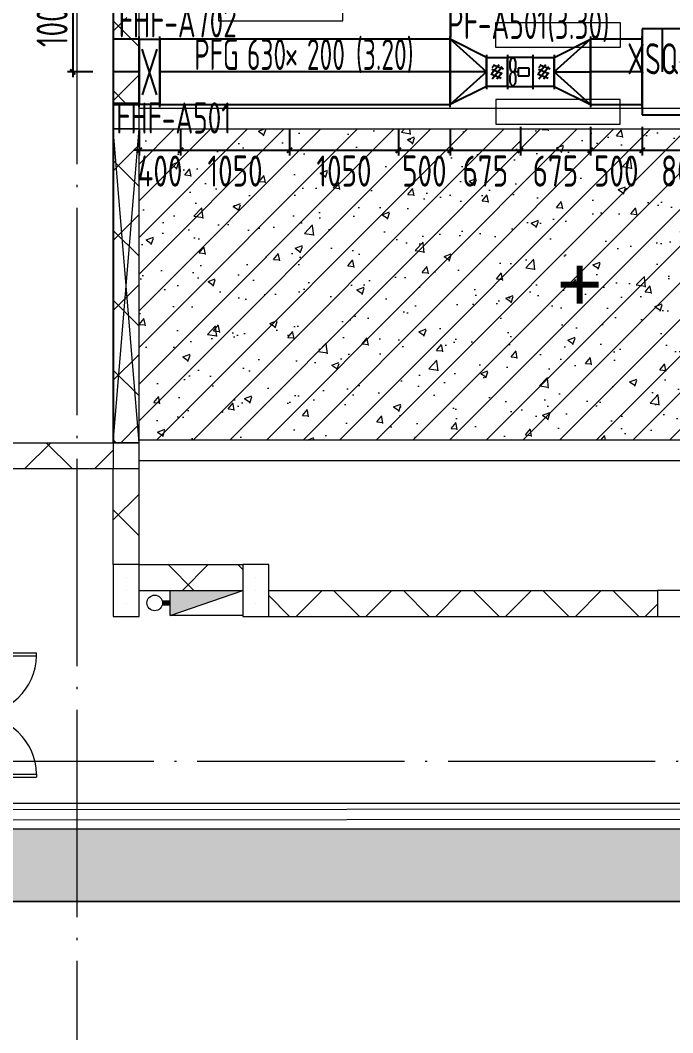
# Model space of a CAD drawing. Extents: x 13114849 to 13479250, y 160225 to 278773.
# Drawn here: x 13247850 to 13254146, y 182245 to 192008 of the extents above; entities that cross this region are included whole.
import ezdxf

# ---------------------------------------------------------------- set-up
doc = ezdxf.new("R2010")
doc.units = 0
doc.header["$LTSCALE"] = 1000
doc.header["$MEASUREMENT"] = 0
for name, pattern in [('CENTER2', [28.575000000000003, 19.05, -3.175, 3.175, -3.175]), ('DASH', [0.35, 0.25, -0.1]), ('DOTE', [2.4200000000000004, 2, -0.2, 0.02, -0.2])]:
    doc.linetypes.add(name, pattern=pattern)
doc.layers.add('1-预埋件', color=8, linetype='Continuous', lineweight=5)
doc.layers.add('建筑底图', color=8, linetype='Continuous', lineweight=13)
for name, color, linetype in [('DUCT-X-P中心线', 5, 'CENTER2'), ('DUCT-X-P标注', 7, 'Continuous'), ('DUCT-X-P法兰', 2, 'Continuous'), ('DUCT-X-P管', 31, 'Continuous'), ('DUCT-X-P管端线', 2, 'Continuous'), ('DUCT-X-P管设备', 7, 'Continuous'), ('DUCT-X-P阀门', 7, 'Continuous'), ('DUCT-X-S标注', 7, 'Continuous')]:
    doc.layers.add(name, color=color, linetype=linetype)
doc.styles.add('67', font='gbenor.shx', dxfattribs={"width": 0.7, "bigfont": 'hztxt.shx'})
doc.styles.add('du', font='gbenor.shx', dxfattribs={"width": 0.8, "bigfont": 'hztxt.shx'})
doc.dimstyles.new('67', dxfattribs={"dimscale": 100, "dimtxt": 3, "dimasz": 0.5, "dimexe": 0.5, "dimexo": 2, "dimgap": 0.5, "dimtad": 2, "dimdec": 0, "dimrnd": 5, "dimzin": 0, "dimdsep": 46, "dimtxsty": 'du', "dimblk": 'ARCHTICK', "dimcen": 0, "dimdle": 0.5, "dimclrd": 256, "dimclre": 256, "dimclrt": 256, "dimazin": 0, "dimtfac": 1, "dimtdec": 0, "dimtix": 1, "dimtmove": 2, "dimatfit": 3, "dimfxl": 1, "dimtolj": 1, "dimtzin": 0, "dimlwd": -1, "dimlwe": -1, "dimarcsym": 0})
pattern_1 = [(45, (0, 0), (-336.7596045400932, 336.7596045400933), []), (135, (0, 0), (-336.7596045400933, -336.7596045400932), [])]
pattern_2 = [(45, (793255.2557103541, 7.916241884231567e-09), (-176.7766952966369, 176.7766952966369), []), (49.99999999999999, (793255.2557103541, 7.916241884231567e-09), (717.2601826007534, -62.75213498259511), [75, -825]), (355, (793255.2557103541, 7.916241884231567e-09), (-138.751333613, 752.1921337000118), [60, -660]), (100.4514, (793315.0273903534, -5.229339992074529), (578.5093817140216, 689.4395420609536), [63.74019000000001, -701.142112]), (46.18420000000001, (793255.2557103541, 200.0000000079162), (1067.241048625644, -165.5190143290181), [112.5, -1237.5]), (96.6356, (793344.1924553532, 186.2066930079018), (934.6627055487033, 974.1178709004417), [95.610288, -1051.713]), (351.1842, (793255.2557103541, 200.0000000079162), (934.6619451336272, 974.1186009253246), [90, -990]), (21, (793355.2557103541, 150.0000000079162), (596.9070521184617, -402.6188906653388), [75, -825]), (326.0000000000001, (793355.2557103541, 150.0000000079162), (243.3153319215817, 725.150045046853), [60, -660]), (71.4514, (793404.9979433548, 116.4483940079226), (840.22262858149, 322.5304967099524), [63.74019000000001, -701.142112]), (37.50000000000001, (793255.2557103541, 7.916241884231567e-09), (12.15985531729067, 332.8938538313115), [0, -652, 0, -670, 0, -662.5]), (7.499999999999999, (793255.2557103541, 7.916241884231567e-09), (263.0695374421486, 394.4117118823602), [0, -382, 0, -637, 0, -252.5]), (327.5, (793032.2557103541, 7.916241884231567e-09), (533.822436172409, -22.55487173437976), [0, -250, 0, -780, 0, -1035]), (317.5, (792932.2557103541, 7.916241884231567e-09), (583.1861693423863, 100.1049823323177), [0, -325, 0, -518, 0, -735])]

# ---------------------------------------------------------------- blocks, each defined once
blk = doc.blocks.new('$轴流风机$00000011')
for p, q in [((-500, 500), (-500, -500)), ((500, 500), (-500, 500)), ((500, -500), (500, 500)), ((-339.4800092864898, 134.6796910074772), (-339.4800092864898, -134.6796910074772)), ((87.95522044965765, 134.6796910074772), (-339.4800092864898, 134.6796910074772)), ((87.95522044965765, -134.6796910074772), (87.95522044965765, 134.6796910074772)), ((87.95522044965765, 0), (288.4946038684575, 0)), ((-339.4800092864898, -134.6796910074772), (87.95522044965765, -134.6796910074772)), ((-500, -500), (500, -500))]:
    blk.add_line(p, q)
for centre, radius, start, end in [((462.4428888200782, 274.1909822780144), 290.6672624295167, 153.0603398671826, 168.1126115914812), ((355.1290658579092, 328.7278263123881), 170.2906702038428, 129.1821255884627, 153.0603398671826), ((288.4946038684575, 410.4818086252635), 64.8209345055534, 90, 129.1821255884627), ((288.4946038684575, 410.4818086252635), 64.82093450552276, 50.81787441153735, 90), ((221.8601418790058, 328.7278263123881), 170.2906702037323, 26.93966013281736, 50.81787441153735), ((114.5463189241127, 274.1909822780144), 290.6672624295164, 11.88738840851878, 26.93966013281736), ((633.07206670288, 238.2729985965852), 465.0358888982827, 168.1126115914812, 180), ((633.07206670288, 238.2729985965852), 465.0358888974643, 180, 191.8873884085187), ((462.4428888200782, 202.3550149151561), 290.6672624290152, 191.8873884085187, 206.9396601328174), ((355.1290658579092, 147.8181708826014), 170.2906702042031, 206.9396601328174, 230.8178744115374), ((288.4946038684575, 66.06418856972596), 64.82093450569862, 230.8178744115374, 270), ((288.4946038684575, 66.06418856972596), 64.82093450561933, 270, 309.1821255884627), ((221.8601418790058, 147.8181708826014), 170.2906702039885, 309.1821255884627, 333.0603398671827), ((114.5463189241127, 202.3550149151561), 290.6672624293529, 333.0603398671827, 348.1126115914813), ((-56.08285895868903, 238.2729985965852), 465.0358888982828, 0, 11.88738840851878), ((-56.08285895868903, 238.2729985965852), 465.035888898019, 348.1126115914813, 0), ((633.07206670288, -238.2729985965852), 465.0358888974643, 168.1126115914812, 180), ((633.07206670288, -238.2729985965852), 465.0358888982922, 180, 191.8873884085187), ((462.4428888200782, -202.3550149151561), 290.6672624290063, 153.0603398671826, 168.1126115914812), ((462.4428888200782, -274.1909822780144), 290.6672624295167, 191.8873884085187, 206.9396601328174), ((355.1290658579092, -147.8181708826014), 170.2906702042102, 129.1821255884627, 153.0603398671826), ((288.4946038684575, -66.06418856972596), 64.82093450570038, 90, 129.1821255884627), ((288.4946038684575, -66.06418856972596), 64.82093450561933, 50.81787441153735, 90), ((221.8601418790058, -147.8181708826014), 170.290670203996, 26.93966013281736, 50.81787441153735), ((114.5463189241127, -202.3550149151561), 290.6672624293437, 11.88738840851878, 26.93966013281736), ((114.5463189241127, -274.1909822780144), 290.6672624295169, 333.0603398671827, 348.1126115914813), ((-56.08285895868903, -238.2729985965852), 465.035888898019, 0, 11.88738840851878), ((-56.08285895868903, -238.2729985965852), 465.0358888982919, 348.1126115914813, 0), ((355.1290658579092, -328.7278263123881), 170.2906702038428, 206.9396601328174, 230.8178744115374), ((288.4946038684575, -410.4818086252635), 64.82093450555568, 230.8178744115374, 270), ((288.4946038684575, -410.4818086252635), 64.82093450552276, 270, 309.1821255884627), ((221.8601418790058, -328.7278263123881), 170.2906702037334, 309.1821255884627, 333.0603398671827)]:
    blk.add_arc(centre, radius, start, end)
for p in [(-500, 0), (500, 0)]:
    blk.add_point(p)
blk = doc.blocks.new('_ArchTick')
at = {"color": 0, "linetype": 'ByBlock', "const_width": 0.4}
blk.add_lwpolyline([(-0.5, -0.5), (0.5, 0.5)], dxfattribs=at)
blk = doc.blocks.new('*D177')
at = {"layer": 'DUCT-X-P标注', "transparency": 16777216}
for p, q in [((13248357, 192561.0313164494), (13248357, 191459.445779383)), ((13248549.16620439, 192511.0313164494), (13248307, 192511.0313164494)), ((13248549.3662047, 191509.445779383), (13248307, 191509.445779383))]:
    blk.add_line(p, q, dxfattribs=at)
at = {"layer": 'DUCT-X-P标注', "transparency": 16777216, "xscale": 50, "yscale": 50, "zscale": 50}
for p, rotation in [((13248357, 192511.0313164494), 90), ((13248357, 191509.445779383), 270)]:
    blk.add_blockref('_ArchTick', p, dxfattribs=dict(at, rotation=rotation))
at = {"layer": 'DUCT-X-P标注', "transparency": 16777216, "insert": (13248157, 192010.2385479184), "char_height": 300, "attachment_point": 5, "rotation": 90, "style": 'du'}
blk.add_mtext('\\A1;1000', dxfattribs=at)
blk = doc.blocks.new('*D164')
at = {"layer": 'DUCT-X-P标注', "transparency": 16777216}
for p, q in [((13253850.62778607, 190979.4457793585), (13253850.62778607, 190703.6908267111)), ((13254651.02778607, 190979.4457793264), (13254651.02778607, 190703.6908267111)), ((13253800.62778607, 190753.6908267111), (13254701.02778607, 190753.6908267111))]:
    blk.add_line(p, q, dxfattribs=at)
at = {"layer": 'DUCT-X-P标注', "transparency": 16777216, "xscale": 50, "yscale": 50, "zscale": 50, "rotation": 180}
blk.add_blockref('_ArchTick', (13253850.62778607, 190753.6908267111), dxfattribs=at)
at = {"layer": 'DUCT-X-P标注', "transparency": 16777216, "xscale": 50, "yscale": 50, "zscale": 50}
blk.add_blockref('_ArchTick', (13254651.02778607, 190753.6908267111), dxfattribs=at)
at = {"layer": 'DUCT-X-P标注', "transparency": 16777216, "insert": (13254250.82778607, 190553.6908267111), "char_height": 300, "attachment_point": 5, "style": 'du'}
blk.add_mtext('\\A1;800', dxfattribs=at)
blk = doc.blocks.new('*D163')
at = {"layer": 'DUCT-X-P标注', "transparency": 16777216}
for p, q in [((13253350.57546998, 190979.4457793585), (13253350.57546998, 190703.6908267111)), ((13253850.62778607, 190979.4457793585), (13253850.62778607, 190703.6908267111)), ((13253300.57546998, 190753.6908267111), (13253900.62778607, 190753.6908267111))]:
    blk.add_line(p, q, dxfattribs=at)
at = {"layer": 'DUCT-X-P标注', "transparency": 16777216, "xscale": 50, "yscale": 50, "zscale": 50, "rotation": 180}
blk.add_blockref('_ArchTick', (13253350.57546998, 190753.6908267111), dxfattribs=at)
at = {"layer": 'DUCT-X-P标注', "transparency": 16777216, "xscale": 50, "yscale": 50, "zscale": 50}
blk.add_blockref('_ArchTick', (13253850.62778607, 190753.6908267111), dxfattribs=at)
at = {"layer": 'DUCT-X-P标注', "transparency": 16777216, "insert": (13253600.60162802, 190553.6908267111), "char_height": 300, "attachment_point": 5, "style": 'du'}
blk.add_mtext('\\A1;500', dxfattribs=at)
blk = doc.blocks.new('*D162')
at = {"layer": 'DUCT-X-P标注', "transparency": 16777216}
for p, q in [((13252674.97546999, 190979.4457794025), (13252674.97546999, 190703.6908267111)), ((13253350.57546998, 190979.4457793585), (13253350.57546998, 190703.6908267111)), ((13252624.97546999, 190753.6908267111), (13253400.57546998, 190753.6908267111))]:
    blk.add_line(p, q, dxfattribs=at)
at = {"layer": 'DUCT-X-P标注', "transparency": 16777216, "xscale": 50, "yscale": 50, "zscale": 50, "rotation": 180}
blk.add_blockref('_ArchTick', (13252674.97546999, 190753.6908267111), dxfattribs=at)
at = {"layer": 'DUCT-X-P标注', "transparency": 16777216, "xscale": 50, "yscale": 50, "zscale": 50}
blk.add_blockref('_ArchTick', (13253350.57546998, 190753.6908267111), dxfattribs=at)
at = {"layer": 'DUCT-X-P标注', "transparency": 16777216, "insert": (13253012.77546998, 190553.6908267111), "char_height": 300, "attachment_point": 5, "style": 'du'}
blk.add_mtext('\\A1;675', dxfattribs=at)
blk = doc.blocks.new('*D161')
at = {"layer": 'DUCT-X-P标注', "transparency": 16777216}
for p, q in [((13251999.37546998, 190959.5148051375), (13251999.37546998, 190703.6908267111)), ((13252674.97546999, 190954.4457793805), (13252674.97546999, 190703.6908267111)), ((13251949.37546998, 190753.6908267111), (13252724.97546999, 190753.6908267111))]:
    blk.add_line(p, q, dxfattribs=at)
at = {"layer": 'DUCT-X-P标注', "transparency": 16777216, "xscale": 50, "yscale": 50, "zscale": 50, "rotation": 180}
blk.add_blockref('_ArchTick', (13251999.37546998, 190753.6908267111), dxfattribs=at)
at = {"layer": 'DUCT-X-P标注', "transparency": 16777216, "xscale": 50, "yscale": 50, "zscale": 50}
blk.add_blockref('_ArchTick', (13252674.97546999, 190753.6908267111), dxfattribs=at)
at = {"layer": 'DUCT-X-P标注', "transparency": 16777216, "insert": (13252337.17546998, 190553.6908267111), "char_height": 300, "attachment_point": 5, "style": 'du'}
blk.add_mtext('\\A1;675', dxfattribs=at)
blk = doc.blocks.new('*D160')
at = {"layer": 'DUCT-X-P标注', "transparency": 16777216}
for p, q in [((13251498.67596963, 190959.5148051375), (13251498.67596963, 190703.6908267111)), ((13251999.37546998, 190959.5148051375), (13251999.37546998, 190703.6908267111)), ((13251448.67596963, 190753.6908267111), (13252049.37546998, 190753.6908267111))]:
    blk.add_line(p, q, dxfattribs=at)
at = {"layer": 'DUCT-X-P标注', "transparency": 16777216, "xscale": 50, "yscale": 50, "zscale": 50, "rotation": 180}
blk.add_blockref('_ArchTick', (13251498.67596963, 190753.6908267111), dxfattribs=at)
at = {"layer": 'DUCT-X-P标注', "transparency": 16777216, "xscale": 50, "yscale": 50, "zscale": 50}
blk.add_blockref('_ArchTick', (13251999.37546998, 190753.6908267111), dxfattribs=at)
at = {"layer": 'DUCT-X-P标注', "transparency": 16777216, "insert": (13251749.02571981, 190553.6908267111), "char_height": 300, "attachment_point": 5, "style": 'du'}
blk.add_mtext('\\A1;500', dxfattribs=at)
blk = doc.blocks.new('*D159')
at = {"layer": 'DUCT-X-P标注', "transparency": 16777216}
for p, q in [((13250448.07596963, 190959.5148051375), (13250448.07596963, 190703.6908267111)), ((13251498.67596963, 190959.5148051375), (13251498.67596963, 190703.6908267111)), ((13250398.07596963, 190753.6908267111), (13251548.67596963, 190753.6908267111))]:
    blk.add_line(p, q, dxfattribs=at)
at = {"layer": 'DUCT-X-P标注', "transparency": 16777216, "xscale": 50, "yscale": 50, "zscale": 50, "rotation": 180}
blk.add_blockref('_ArchTick', (13250448.07596963, 190753.6908267111), dxfattribs=at)
at = {"layer": 'DUCT-X-P标注', "transparency": 16777216, "xscale": 50, "yscale": 50, "zscale": 50}
blk.add_blockref('_ArchTick', (13251498.67596963, 190753.6908267111), dxfattribs=at)
at = {"layer": 'DUCT-X-P标注', "transparency": 16777216, "insert": (13250973.37596963, 190553.6908267111), "char_height": 300, "attachment_point": 5, "style": 'du'}
blk.add_mtext('\\A1;1050', dxfattribs=at)
blk = doc.blocks.new('*D158')
at = {"layer": 'DUCT-X-P标注', "transparency": 16777216}
for p, q in [((13249397.47596961, 190959.5148051375), (13249397.47596961, 190703.6908267111)), ((13250448.07596963, 190959.5148051375), (13250448.07596963, 190703.6908267111)), ((13249347.47596961, 190753.6908267111), (13250498.07596963, 190753.6908267111))]:
    blk.add_line(p, q, dxfattribs=at)
at = {"layer": 'DUCT-X-P标注', "transparency": 16777216, "xscale": 50, "yscale": 50, "zscale": 50, "rotation": 180}
blk.add_blockref('_ArchTick', (13249397.47596961, 190753.6908267111), dxfattribs=at)
at = {"layer": 'DUCT-X-P标注', "transparency": 16777216, "xscale": 50, "yscale": 50, "zscale": 50}
blk.add_blockref('_ArchTick', (13250448.07596963, 190753.6908267111), dxfattribs=at)
at = {"layer": 'DUCT-X-P标注', "transparency": 16777216, "insert": (13249922.77596962, 190553.6908267111), "char_height": 300, "attachment_point": 5, "style": 'du'}
blk.add_mtext('\\A1;1050', dxfattribs=at)
blk = doc.blocks.new('*D140')
at = {"layer": 'DUCT-X-P标注', "transparency": 16777216}
for p, q in [((13248997.36620561, 190959.5148052618), (13248997.36620561, 190703.6908267111)), ((13249397.47596961, 190959.5148051375), (13249397.47596961, 190703.6908267111)), ((13248997.36620561, 190753.6908267111), (13248947.36620561, 190753.6908267111)), ((13248997.36620561, 190753.6908267111), (13249397.47596961, 190753.6908267111)), ((13249397.47596961, 190753.6908267111), (13249447.47596961, 190753.6908267111))]:
    blk.add_line(p, q, dxfattribs=at)
at = {"layer": 'DUCT-X-P标注', "transparency": 16777216, "xscale": 50, "yscale": 50, "zscale": 50}
blk.add_blockref('_ArchTick', (13248997.36620561, 190753.6908267111), dxfattribs=at)
at = {"layer": 'DUCT-X-P标注', "transparency": 16777216, "xscale": 50, "yscale": 50, "zscale": 50, "rotation": 180}
blk.add_blockref('_ArchTick', (13249397.47596961, 190753.6908267111), dxfattribs=at)
at = {"layer": 'DUCT-X-P标注', "transparency": 16777216, "insert": (13249197.42108761, 190553.6908267111), "char_height": 300, "attachment_point": 5, "style": 'du'}
blk.add_mtext('\\A1;400', dxfattribs=at)
blk = doc.blocks.new('_FZH')
blk.add_lwpolyline([(-0.5, -0.5), (0.5, -0.5), (0.5, 0.5), (-0.4999999999999999, 0.5)], close=True)
blk = doc.blocks.new('$DorLib2D$00000002')
for p, q in [((-0.5, -5.684341886080802e-17), (-0.5, 0.4875)), ((-0.4750000000000007, 0.4875), (-0.5000000000000007, 0.4875)), ((-0.475, -2.842170943040401e-17), (-0.475, 0.4875)), ((0.475, -2.842170943040401e-17), (0.475, 0.4875)), ((0.4750000000000007, 0.4875), (0.5000000000000007, 0.4875)), ((0.5, -5.684341886080802e-17), (0.5, 0.4875)), ((-0.5, -5.684341886080802e-17), (-0.475, -2.842170943040401e-17)), ((0.5, -5.684341886080802e-17), (0.475, -2.842170943040401e-17))]:
    blk.add_line(p, q)
at = {"lineweight": 13}
for centre, start, end in [((-0.4875, -4.263256414560601e-17), 0, 88.53071641864632), ((0.4875, -4.263256414560601e-17), 91.4692835813537, 180)]:
    blk.add_arc(centre, 0.4875, start, end, dxfattribs=at)
blk = doc.blocks.new('3#消火栓')
at = {"ltscale": 3.5}
blk.add_hatch(color=256, dxfattribs=at).paths.add_polyline_path([(-350.0000045262278, 239.9999911990017), (-350, -8.800998352290614e-06), (349.9999954737722, 240.0000088009983)])
blk.add_line((-350, -8.800998330116272e-06), (349.9999954737723, 240.0000088009983))
blk.add_lwpolyline([(-350.0000045262277, 239.9999911990017), (349.9999954737723, 240.0000088009983), (350, 8.800998330116272e-06), (-350, -8.800998330116272e-06)], close=True)
at = {"const_width": 49.99999999999997}
blk.add_lwpolyline([(-350.0000022631139, 119.9999911990017), (-425.0000022631139, 119.9999893130735)], dxfattribs=at)
blk.add_circle((-500.0000022631139, 119.9999874271452), 75)
blk = doc.blocks.new('埋件')
at = {"layer": '1-预埋件', "const_width": 50.00000000000001}
for points in [[(0, -158.9491780996323), (0, 158.9491780996323)], [(-158.9491782188416, -5.960464477539062e-08), (158.9491780996323, -5.960464477539062e-08)]]:
    blk.add_lwpolyline(points, dxfattribs=at)

msp = doc.modelspace()

# ---------------------------------------------------------------- hatches: boundary and pattern name
at = {"layer": '建筑底图'}
h = msp.add_hatch(dxfattribs=at)
h.set_pattern_fill('ANSI37', color=8, scale=300, style=0)
h.set_pattern_definition(pattern_1)
h.paths.add_polyline_path([(13248997.36620533, 192034.5146855548), (13248747.36620533, 192034.5146855548), (13248747.36620535, 191209.5148052618), (13248997.36620533, 191209.5148052618)])
h = msp.add_hatch(dxfattribs=at)
h.set_pattern_fill('ANSI37', color=8, scale=300, style=0)
h.set_pattern_definition(pattern_1)
h.paths.add_polyline_path([(13248997.36620533, 190959.5148052618), (13248747.36620533, 190959.5148052618), (13248747.36620541, 187934.5146853903), (13248997.36620533, 187934.5146853903)])
h = msp.add_hatch(dxfattribs=at)
h.set_pattern_fill('钢筋混凝土', color=8, scale=100, style=0)
h.set_pattern_definition(pattern_2)
h.paths.add_polyline_path([(13257497.36620462, 187959.5146852637), (13248997.36620532, 187959.5146852637), (13248997.36620532, 190959.5148052618), (13257497.36620462, 190959.5148052618)])
h = msp.add_hatch(dxfattribs=at)
h.set_pattern_fill('ANSI37', color=8, scale=300, style=0)
h.set_pattern_definition(pattern_1)
h.paths.add_polyline_path([(13248747.36620533, 187684.5146853903), (13248747.36620407, 187934.5146852506), (13247547.36620435, 187934.5146840598), (13247547.36620586, 187684.5146851253)])
h = msp.add_hatch(dxfattribs=at)
h.set_pattern_fill('ANSI37', color=8, scale=300, style=0)
h.set_pattern_definition(pattern_1)
h.paths.add_polyline_path([(13248997.36620474, 187684.5146853903), (13248747.36620459, 187684.5146851253), (13248747.36620475, 186759.5146855631), (13248997.36620464, 186759.5146866684)])
h = msp.add_hatch(dxfattribs=at)
h.set_pattern_fill('ANSI37', color=8, scale=300, style=0)
h.set_pattern_definition(pattern_1)
h.paths.add_polyline_path([(13249997.36620475, 186509.5146856233), (13249997.36620475, 186759.5146856133), (13248997.36620488, 186759.5146855631), (13248997.36620488, 186509.5146856523)])
h = msp.add_hatch(dxfattribs=at)
h.set_pattern_fill('ANSI37', color=8, scale=300, style=0)
h.set_pattern_definition(pattern_1)
h.paths.add_polyline_path([(13253997.36620475, 186259.5146853565), (13253997.36620475, 186509.5146856196), (13250247.36620475, 186509.5146856196), (13250247.36620475, 186259.5146856196)])
h = msp.add_hatch(dxfattribs=at)
h.set_pattern_fill('钢筋混凝土', color=8, scale=100, style=0)
h.set_pattern_definition(pattern_2)
h.paths.add_polyline_path([(13271047.36620498, 184209.5136078843), (13237197.36620502, 184209.5136078843), (13237197.36620502, 183509.5136078843), (13271047.36620498, 183509.5136078843)])

# ---------------------------------------------------------------- linework, layer by layer
at = {"layer": 'DUCT-X-P中心线'}
for p, q in [((13248997.36620564, 191509.4457795185), (13248747.36620471, 191509.4457793277)), ((13251999.37546999, 191509.4457794025), (13249197.76620564, 191509.4457795145)), ((13252349.57546999, 191509.4457793911), (13251999.57546999, 191509.4457794025)), ((13253000.37546999, 191509.4457793699), (13253350.37546999, 191509.4457793585)), ((13253850.62778608, 191509.4457793465), (13253350.57546999, 191509.4457793585))]:
    msp.add_line(p, q, dxfattribs=at)
at = {"layer": 'DUCT-X-P标注', "const_width": 20}
msp.add_lwpolyline([(13248747.3662056, 201709.5146854686), (13243797.36620407, 201709.5146857628), (13243797.36620507, 201609.5146855473), (13237797.36620407, 201609.5146853692), (13237797.36620411, 186509.5146855335), (13244997.36620483, 186509.5146844378), (13244997.36620511, 187934.5146850967), (13248747.3662044, 187934.5146849002), (13248747.3662056, 201709.5146854686)], dxfattribs=at)
at = {"layer": 'DUCT-X-P法兰'}
for p, q in [((13248997.46620564, 191169.4457795185), (13248997.46620564, 191849.4457795185)), ((13249197.66620564, 191169.4457795145), (13249197.66620564, 191849.4457795145)), ((13251999.47546999, 191169.4457794025), (13251999.47546999, 191849.4457794025)), ((13253350.47546999, 191849.4457793585), (13253350.47546999, 191169.4457793585)), ((13253850.72778608, 191169.4457793465), (13253850.72778608, 191849.4457793465)), ((13252349.67546999, 191674.4457793911), (13252349.67546999, 191344.4457793911)), ((13252549.87546999, 191674.4457793846), (13252549.87546999, 191344.4457793846)), ((13252800.07546999, 191344.4457793764), (13252800.07546999, 191674.4457793764)), ((13253000.27546999, 191674.4457793699), (13253000.27546999, 191344.4457793699))]:
    msp.add_line(p, q, dxfattribs=at)
at = {"layer": 'DUCT-X-P管'}
for p, q in [((13248747.36620447, 191824.4457793277), (13248747.36620495, 191194.4457793277)), ((13248997.3662054, 191824.4457795185), (13248747.36620447, 191824.4457793277)), ((13248997.36620588, 191194.4457795185), (13248997.3662054, 191824.4457795185)), ((13248997.56620565, 191824.4457795185), (13249197.56620565, 191824.4457795145)), ((13249197.76620565, 191824.4457795145), (13249197.76620563, 191194.4457795145)), ((13251999.37547001, 191824.4457794025), (13249197.76620565, 191824.4457795145)), ((13251999.37546998, 191194.4457794025), (13251999.37547001, 191824.4457794025)), ((13252349.57546999, 191509.4457793911), (13251999.57547, 191824.4457794025)), ((13252349.57547, 191649.4457793911), (13251999.57547, 191824.4457794025)), ((13253000.37546999, 191509.4457793699), (13253350.37547, 191824.4457793585)), ((13253000.37546999, 191649.4457793699), (13253350.37547, 191824.4457793585)), ((13253350.57547, 191824.4457793585), (13253350.57546998, 191194.4457793585)), ((13253850.62778609, 191824.4457793465), (13253350.57547, 191824.4457793585)), ((13253850.62778607, 191194.4457793465), (13253850.62778609, 191824.4457793465)), ((13252349.77547, 191649.4457793911), (13252549.77547, 191649.4457793846)), ((13252800.17547, 191649.4457793764), (13253000.17547, 191649.4457793699)), ((13252349.57546999, 191509.4457793911), (13251999.57546998, 191194.4457794025)), ((13253000.37546999, 191509.4457793699), (13253350.37546998, 191194.4457793585)), ((13252349.57546999, 191369.4457793911), (13251999.57546998, 191194.4457794025)), ((13252549.77546999, 191369.4457793846), (13252349.77546999, 191369.4457793911)), ((13253000.17546999, 191369.4457793699), (13252800.17546999, 191369.4457793764)), ((13253000.37546999, 191369.4457793699), (13253350.37546998, 191194.4457793585)), ((13248747.36620495, 191194.4457793277), (13248997.36620588, 191194.4457795185)), ((13249197.56620563, 191194.4457795145), (13248997.56620563, 191194.4457795185)), ((13249197.76620563, 191194.4457795145), (13251999.37546998, 191194.4457794025)), ((13253350.57546998, 191194.4457793585), (13253850.62778607, 191194.4457793465))]:
    msp.add_line(p, q, dxfattribs=at)
at = {"layer": 'DUCT-X-P管端线'}
for p, q in [((13248997.56620565, 191824.4457795185), (13248997.56620563, 191194.4457795185)), ((13249197.56620565, 191824.4457795145), (13249197.56620563, 191194.4457795145)), ((13251999.57547, 191824.4457794025), (13251999.57546998, 191194.4457794025)), ((13253350.37546998, 191194.4457793585), (13253350.37547, 191824.4457793585)), ((13253850.82778609, 191824.4457793465), (13253850.82778607, 191194.4457793465)), ((13252349.57546999, 191369.4457793911), (13252349.57547, 191649.4457793911)), ((13252349.77546999, 191369.4457793911), (13252349.77547, 191649.4457793911)), ((13252549.77546999, 191369.4457793846), (13252549.77547, 191649.4457793846)), ((13252800.17546999, 191369.4457793764), (13252800.17547, 191649.4457793764)), ((13253000.17546999, 191369.4457793699), (13253000.17547, 191649.4457793699)), ((13253000.37546999, 191649.4457793699), (13253000.37546999, 191369.4457793699))]:
    msp.add_line(p, q, dxfattribs=at)
at = {"layer": 'DUCT-X-P阀门'}
for p, q in [((13254650.82778609, 191924.4457793251), (13253850.82778609, 191924.4457793465)), ((13253850.82778609, 191924.4457793465), (13253850.82778607, 191094.4457793465)), ((13254043.97197602, 191924.4457793413), (13254043.97197601, 191509.4457793413)), ((13249167.64487608, 191289.0077760146), (13249027.48753521, 191729.8837830182)), ((13249167.56620564, 191729.9457795151), (13249027.56620564, 191288.9457795179)), ((13252424.95934099, 191579.4457793887), (13252399.77546999, 191548.9119585179)), ((13252471.14736253, 191579.4457793871), (13252399.77546999, 191492.9119585179)), ((13252499.77546999, 191558.1555150445), (13252401.86533022, 191439.4457793894)), ((13252411.38262097, 191578.339258522), (13252511.38262097, 191537.9247396755)), ((13252875.35934099, 191579.445779374), (13252850.17546999, 191548.9119585033)), ((13252921.54736253, 191579.4457793725), (13252850.17546999, 191492.9119585033)), ((13252950.17546999, 191558.1555150298), (13252852.26533022, 191439.4457793747)), ((13252861.78262097, 191578.3392585073), (13252961.78262097, 191537.9247396608)), ((13252391.65046537, 191490.1271842167), (13252491.65046537, 191449.7126653701)), ((13252399.77546999, 191535.4512641137), (13252499.77546999, 191495.0367452672)), ((13252499.77546999, 191502.1555150445), (13252448.05335176, 191439.4457793879)), ((13252842.05046537, 191490.127184202), (13252942.05046537, 191449.7126653555)), ((13252850.17546999, 191535.451264099), (13252950.17546999, 191495.0367452525)), ((13252950.17546999, 191502.1555150298), (13252898.45335175, 191439.4457793732)), ((13253850.82778607, 191094.4457793465), (13254650.82778607, 191094.4457793251))]:
    msp.add_line(p, q, dxfattribs=at)
at = {"layer": '建筑底图', "color": 8, "linetype": 'DOTE'}
for p, q in [((13248397.36620497, 209559.5146856282), (13248397.36620497, 180083.0282935039)), ((13474197.36620497, 184859.5146856282), (13119297.36620772, 184859.5146856282))]:
    msp.add_line(p, q, dxfattribs=at)
at = {"layer": '建筑底图', "color": 8}
for p, q in [((13248747.36620535, 191209.5148066406), (13248747.36620571, 192034.5146855469)), ((13248997.36620548, 191209.5148066406), (13248997.36620557, 192034.5146855469)), ((13248997.36620535, 191159.5148052618), (13256997.36620496, 191159.5148052607)), ((13248747.36620541, 187934.5146852506), (13248747.36620541, 190959.5148066406)), ((13248997.36620537, 187934.5146855469), (13248997.36620536, 190959.5148066406)), ((13247547.36620346, 187934.5146853903), (13248747.36620541, 187934.5146852506)), ((13257697.36620462, 187759.5146852637), (13248997.36620533, 187759.5146852637)), ((13247547.36620586, 187684.5146851253), (13248747.36620459, 187684.5146851253)), ((13248747.36620423, 186759.5146852388), (13248747.36620459, 187684.5146851253)), ((13248997.36620464, 186759.5146856592), (13248997.3662048, 187684.5146855469)), ((13248997.36620464, 186759.5146856592), (13249997.36620478, 186759.5146855322)), ((13248872.36620475, 186634.5146856196), (13248872.36620475, 186634.5146856196)), ((13250122.36620475, 186634.5146856196), (13250122.36620475, 186634.5146856196)), ((13248872.36620475, 186509.5146854881), (13248872.36620475, 186509.5146854881)), ((13248997.36620478, 186509.5146856679), (13249997.36620478, 186509.5146856539)), ((13250122.36620475, 186509.5146854881), (13250122.36620475, 186509.5146854881)), ((13250247.36620468, 186509.514685669), (13253997.3662041, 186509.5146856548)), ((13248872.36620475, 186384.5146853565), (13248872.36620475, 186384.5146853565)), ((13250122.36620475, 186384.5146853565), (13250122.36620475, 186384.5146853565)), ((13250247.36620468, 186259.514685669), (13253997.3662041, 186259.51468566)), ((13283547.36620579, 184427.589560162), (13247385.75571156, 184395.677784106)), ((13283447.36620579, 184327.4996954195), (13247297.36620559, 184295.6037723333)), ((13310897.36622271, 184209.5136078843), (13206897.36620497, 184209.5136078843)), ((13311597.36622271, 183509.5136078843), (13207597.36620497, 183509.5136078843))]:
    msp.add_line(p, q, dxfattribs=at)
at = {"layer": '建筑底图', "color": 8, "linetype": 'DASH'}
msp.add_lwpolyline([(13237997.36620433, 201909.5146856987), (13237547.36620657, 201909.514684621), (13237547.36620657, 186259.5146856196), (13245247.36620601, 186259.5146856196), (13245247.36620544, 187684.5146853515), (13248997.36620533, 187684.5146853903), (13248997.36620651, 201959.514671036), (13243547.36620581, 201959.514671036), (13243547.36620663, 201909.5146938135), (13237547.36620657, 201909.5146794445)], close=True, dxfattribs=at)
at = {"layer": '建筑底图', "color": 8}
for points in [[(13249761.41150866, 192000.9960182183), (13250961.41150866, 192000.9960182183), (13250961.41150866, 192240.9960182183), (13249761.41150866, 192240.9960182183)], [(13248997.3662056, 190959.5148052618), (13248747.36620544, 190959.5148052663), (13248747.36620544, 187934.5146853948), (13248997.3662056, 187934.5146853903)], [(13257497.36620462, 187959.5146852637), (13248997.36620532, 187959.5146852637), (13248997.36620532, 190959.5148052618), (13257497.36620462, 190959.5148052618)], [(13248997.36620532, 190959.5148052618), (13257497.36620462, 190959.5148052618), (13257497.36620462, 187959.5146852637), (13248997.36620532, 187959.5146852637)]]:
    msp.add_lwpolyline(points, close=True, dxfattribs=at)
at = {"layer": '建筑底图', "color": 8, "elevation": 3360}
for points in [[(13253637.43219946, 191744.5148051774), (13252437.43219946, 191744.5148051774), (13252437.43219946, 191984.5148051774), (13253637.43219946, 191984.5148051774)], [(13252437.43219946, 191004.5148051774), (13253637.43219946, 191004.5148051774), (13253637.43219946, 191244.5148051774), (13252437.43219946, 191244.5148051774)]]:
    msp.add_lwpolyline(points, close=True, dxfattribs=at)
at = {"layer": '建筑底图', "color": 8}
for points in [[(13248997.3662056, 187934.5146853903), (13248747.36620544, 190959.5148052663)], [(13248747.3662053, 187934.5146852506), (13248997.36620532, 190959.5148052618)], [(13257497.36620462, 190959.5148052618), (13257497.36620462, 187959.5146852637), (13248997.36620532, 187959.5146852637), (13248997.36620532, 190959.5148052618)], [(13248997.36620532, 190959.5148052618), (13257497.36620462, 190959.5148052618)], [(13189447.36620533, 182909.5136078843), (13206647.36620497, 182909.5136078843), (13206647.36620497, 184459.5129460172), (13274397.36620496, 184459.5129460172)], [(13207597.36620497, 183509.5136078843), (13311597.36622271, 183509.5136078843), (13311597.36622271, 184159.5155477665), (13438197.36620497, 184159.5155477665)]]:
    msp.add_lwpolyline(points, dxfattribs=at)

# ---------------------------------------------------------------- block references
at = {"layer": 'DUCT-X-P管设备', "xscale": 0.25, "yscale": 0.28, "zscale": 280, "rotation": 179.9999999981358}
msp.add_blockref('$轴流风机$00000011', (13252674.97546999, 191509.4457793805, 3300), dxfattribs=at)
at = {"layer": '建筑底图', "color": 8}
for p, xscale, yscale, zscale in [((13248872.36620535, 191084.5148052618), 250, 250, 250), ((13248872.36620533, 187809.5146853903), 250, 250, 250), ((13248872.36620482, 186509.5146854598), 250.0000001285225, 500.000000206579, 500.000000206579), ((13250122.36620475, 186509.5146854598), 250, 500.0000002066372, 500.0000002066372), ((13254122.36620475, 186384.5146854082), 250, 250, 250)]:
    msp.add_blockref('_FZH', p, dxfattribs=dict(at, xscale=xscale, yscale=yscale, zscale=zscale))
at = {"layer": '建筑底图', "xscale": -1.152000000700355, "yscale": 1.151999999885447, "zscale": 1.151999999899417}
msp.add_blockref('埋件', (13253247.36620497, 189459.5147453314), dxfattribs=at)
at = {"layer": '建筑底图', "color": 8, "ltscale": 100}
msp.add_blockref('3#消火栓', (13249647.63312567, 186269.5146853565), dxfattribs=at)
at = {"layer": '建筑底图', "color": 8, "xscale": -1200, "yscale": -1200, "zscale": -1200, "rotation": 90}
msp.add_blockref('$DorLib2D$00000002', (13247422.36620595, 185309.5136065476), dxfattribs=at)

# ---------------------------------------------------------------- texts
at = {"layer": 'DUCT-X-P标注', "style": '67', "width": 0.75}
for s, p in [('PF-A501(3.30)', (13251970.09035832, 191827.1782540598, 3960)), ('XSQ-A501', (13253705.29894658, 191486.2114973674, 11750)), ('FHF-A501', (13248775.08762914, 190915.4339176205, 1184.999995000015))]:
    msp.add_text(s, height=300, dxfattribs=at).set_placement(p)
at = {"layer": 'DUCT-X-P标注', "color": 7, "style": '67', "width": 0.7}
for s, p in [('PFG', (13249529.41296379, 191527.9457794913, 3300)), ('630', (13250037.73973545, 191527.9457794913, 3300)), ('(3.20)', (13251088.5665071, 191527.9457794913, 3300)), ('200', (13250615.23973545, 191527.9457794913, 3300)), ('×', (13250405.23973545, 191527.9457794913, 3300))]:
    msp.add_text(s, height=300, dxfattribs=at).set_placement(p)
at = {"layer": 'DUCT-X-S标注', "style": '67', "width": 0.75}
msp.add_text('FHF-A702', height=300, dxfattribs=at).set_placement((13248799.20230184, 191841.7915294432, 4950))

# ---------------------------------------------------------------- dimensions: what is measured, and where the dimension line sits
at = {"layer": 'DUCT-X-P标注'}
dim = msp.add_linear_dim(base=(13248357, 191509.445779383, -3300), p1=(13248749.16620439, 192511.0313164494, 150), p2=(13248749.3662047, 191509.445779383), angle=90, dimstyle='67', dxfattribs=at)
dim.commit()
dim.dimension.update_dxf_attribs({"geometry": '*D177', "text_midpoint": (13248157, 192010.2385479184, -3300)})
for base, p1, p2, picture, middle in [((13249397.47596961, 190753.6908267111), (13248997.36620561, 191159.5148052618), (13249397.47596961, 191159.5148051375, 3450), '*D140', (13249197.42108761, 190553.6908267111)), ((13250448.07596963, 190753.6908267111), (13249397.47596961, 191159.5148051375, 3450), (13250448.07596963, 191159.5148051375, 6800.0000056), '*D158', (13249922.77596962, 190553.6908267111)), ((13251498.67596963, 190753.6908267111), (13250448.07596963, 191159.5148051375, 6800.0000056), (13251498.67596963, 191159.5148051375, 3450), '*D159', (13250973.37596963, 190553.6908267111)), ((13251999.37546998, 190753.6908267111), (13251498.67596963, 191159.5148051375, 3450), (13251999.37546998, 191159.5148051375, 3300), '*D160', (13251749.02571981, 190553.6908267111)), ((13252674.97546999, 190753.6908267111), (13251999.37546998, 191159.5148051375, 3300), (13252674.97546999, 191154.4457793805), '*D161', (13252337.17546998, 190553.6908267111)), ((13253350.57546998, 190753.6908267111), (13252674.97546999, 191179.4457794025, 3300), (13253350.57546998, 191179.4457793585, 3300), '*D162', (13253012.77546998, 190553.6908267111)), ((13253850.62778607, 190753.6908267111), (13253350.57546998, 191179.4457793585, 3300), (13253850.62778607, 191179.4457793585, 3300), '*D163', (13253600.60162802, 190553.6908267111)), ((13254651.02778607, 190753.6908267111), (13253850.62778607, 191179.4457793585, 3300), (13254651.02778607, 191179.4457793264, 3300), '*D164', (13254250.82778607, 190553.6908267111))]:
    dim = msp.add_linear_dim(base=base, p1=p1, p2=p2, dimstyle='67', dxfattribs=at)
    dim.commit()
    dim.dimension.update_dxf_attribs({"geometry": picture, "text_midpoint": middle})

doc.saveas('drawing.dxf')
